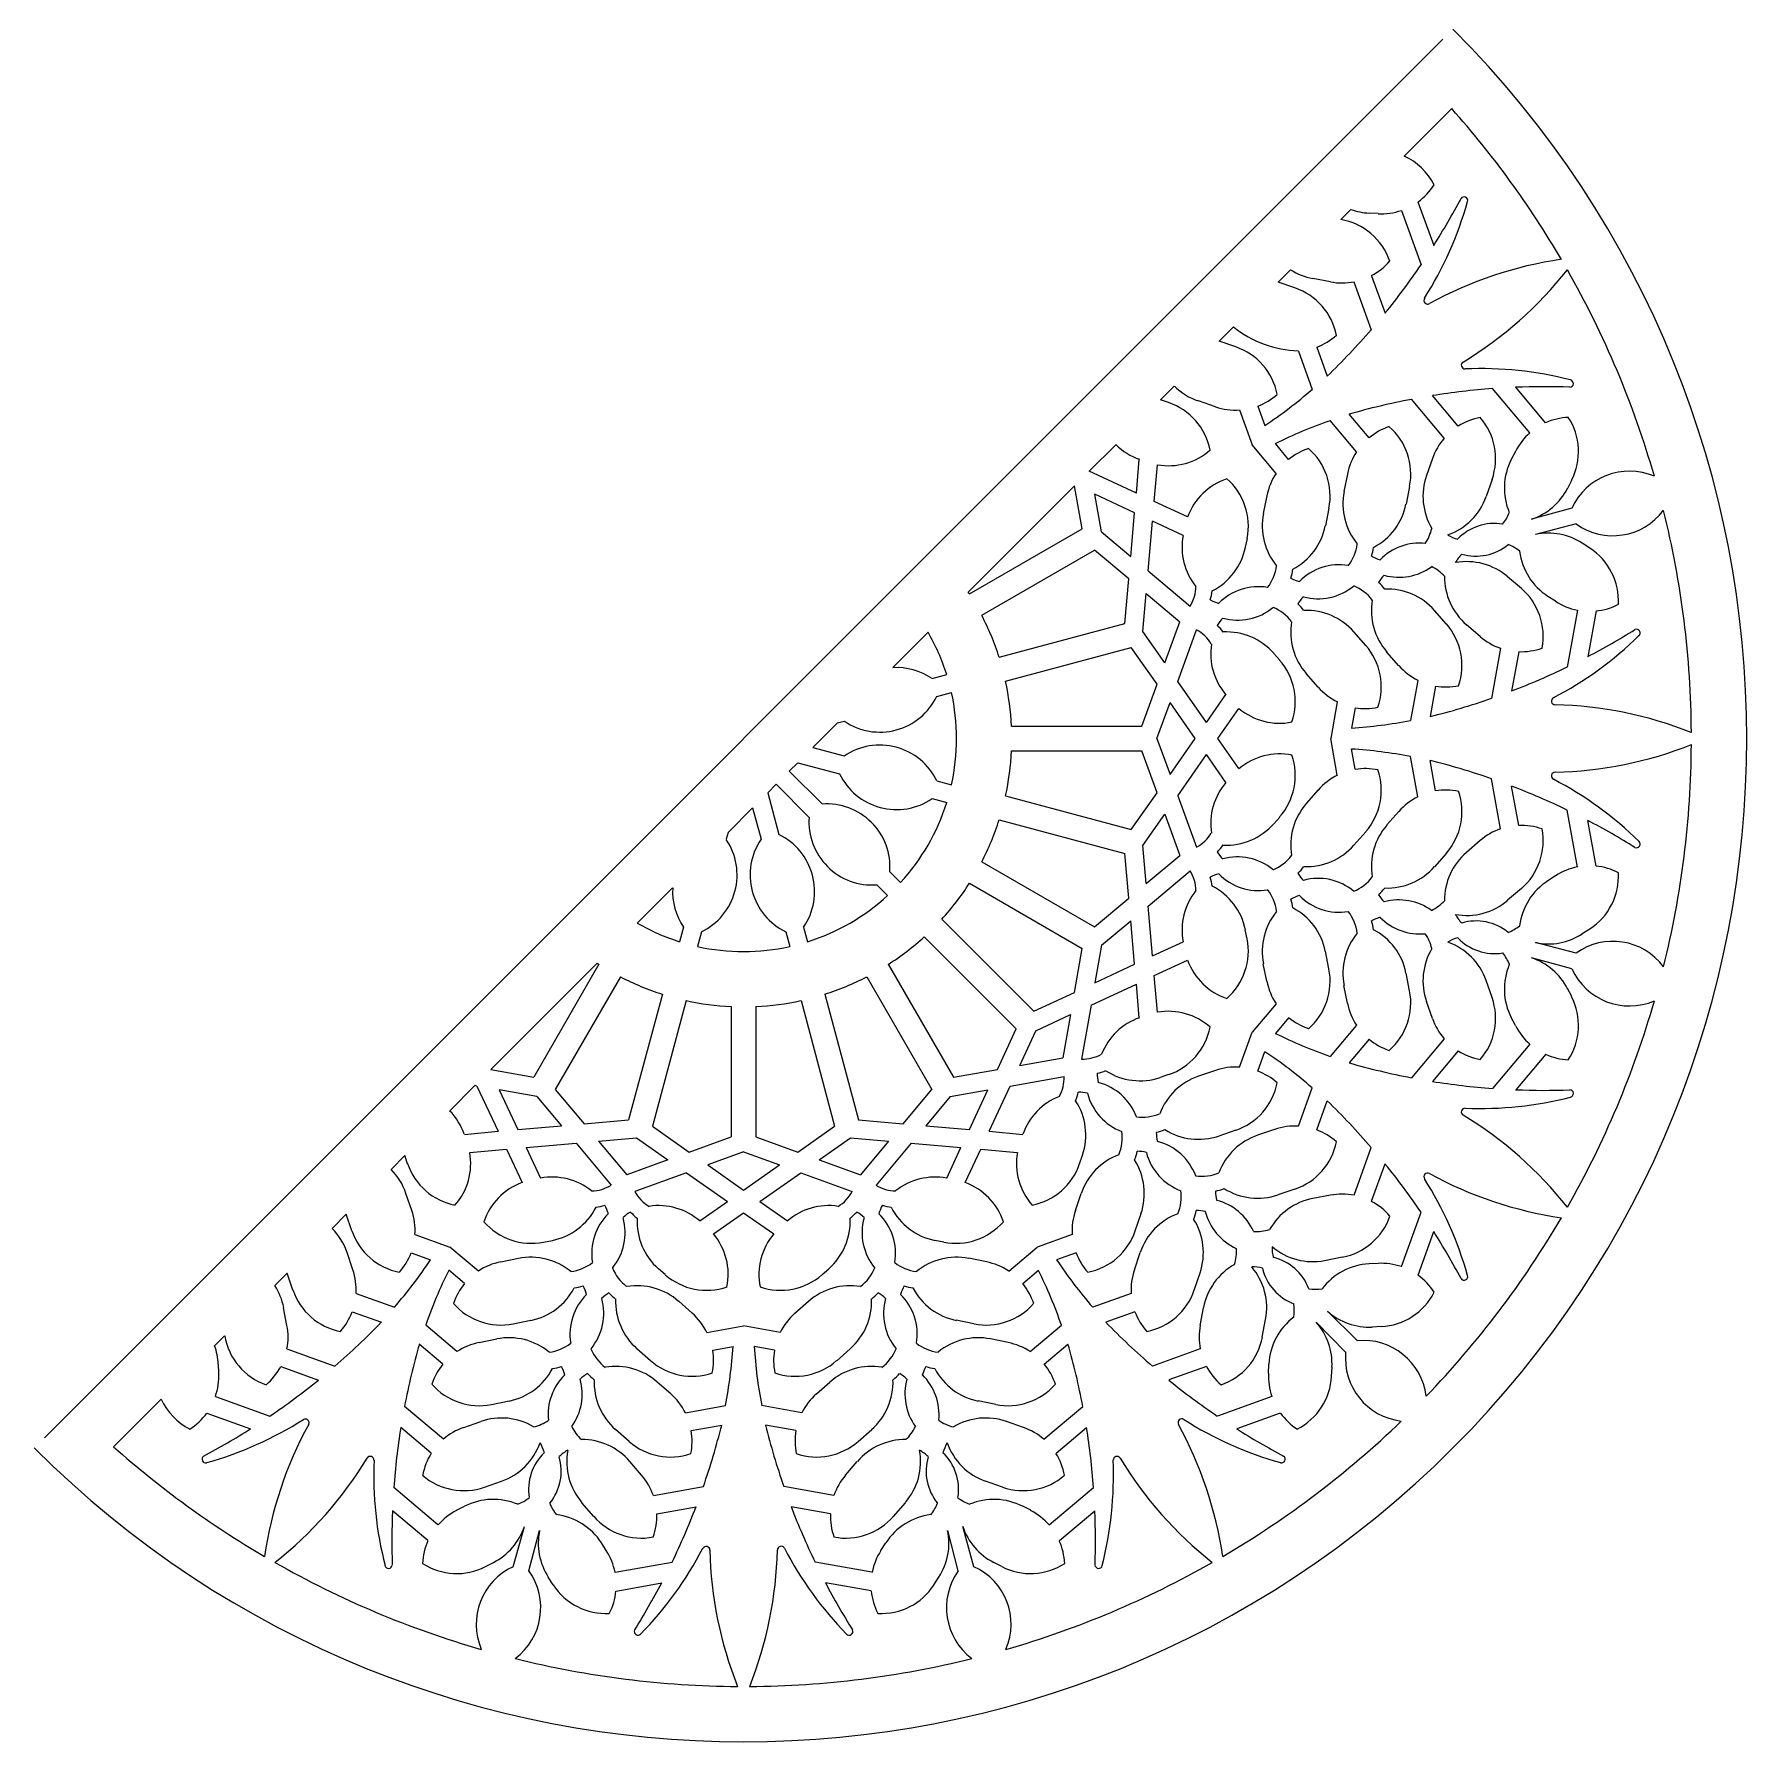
# Model space of a CAD drawing. Extents: x 60 to 307, y -7 to 240.
# Drawn here: x 183.6 to 307.4, y -7.1 to 116.3 of the extents above; entities that cross this region are included whole.
import ezdxf

# ---------------------------------------------------------------- set-up
doc = ezdxf.new("R2010")
doc.units = 0
doc.layers.get('0').update_dxf_attribs({"linetype": 'CONTINUOUS'})

msp = doc.modelspace()

# ---------------------------------------------------------------- linework, layer by layer
for p, q in [((285.42, 115.94), (184.36, 14.87)), ((286.07, 110.93), (282.64, 107.49)), ((283.63, 104.19), (284.77, 101.04)), ((278.78, 103.63), (278.05, 102.91)), ((280.74, 103.34), (280.09, 103.37)), ((282.43, 103.57), (283.85, 99.64)), ((274.42, 99.28), (273.53, 98.38)), ((274.74, 97.97), (273.53, 98.38)), ((277.3, 98.4), (276.02, 98.64)), ((279, 98.4), (280.25, 94.95)), ((280.27, 98.85), (281.25, 96.14)), ((270.29, 95.15), (269.26, 94.12)), ((270.46, 93.71), (269.26, 94.12)), ((274.99, 93.41), (275.99, 90.64)), ((276.31, 93.69), (277.07, 91.59)), ((266.02, 90.88), (265.03, 89.88)), ((291.72, 87.49), (289.02, 90.69)), ((292.85, 88.22), (290.69, 90.79)), ((265.61, 89.69), (265.03, 89.88)), ((269, 89.38), (267.76, 89.8)), ((270.73, 89.15), (271.64, 86.62)), ((272.05, 89.43), (272.56, 88.03)), ((285.52, 87.11), (283.16, 89.92)), ((286.54, 87.98), (284.68, 90.19)), ((279.19, 86.12), (277.29, 88.38)), ((280.1, 87.13), (278.65, 88.84)), ((261.79, 86.64), (259.87, 84.73)), ((274.28, 85.57), (273.32, 86.72)), ((263.28, 83.14), (263.49, 85.58)), ((273.37, 84.57), (271.64, 86.62)), ((284.67, 85.64), (284.24, 84.41)), ((290.67, 86.15), (290.37, 85.57)), ((263.28, 83.14), (259.87, 84.73)), ((264.57, 82.54), (264.8, 85.19)), ((278.54, 84.52), (278.28, 83.25)), ((258.81, 83.67), (251.12, 75.98)), ((259.36, 80.56), (258.81, 83.67)), ((263.15, 81.72), (260.28, 83.06)), ((260.76, 80.34), (260.28, 83.06)), ((272.71, 82.95), (272.45, 81.67)), ((283.02, 83.63), (282.77, 82.35)), ((288.99, 84.13), (288.56, 82.9)), ((294.73, 84.06), (294.44, 83.48)), ((262.88, 78.57), (263.15, 81.72)), ((266.98, 81.42), (264.57, 82.54)), ((277.19, 82.06), (276.94, 80.78)), ((294.74, 82.05), (291.83, 81.25)), ((251.21, 75.86), (259.36, 80.56)), ((264.13, 77.52), (264.45, 81.12)), ((266.66, 80.08), (264.45, 81.12)), ((295.05, 80.91), (292.12, 80.15)), ((260.76, 80.34), (262.88, 78.57)), ((271.28, 79.87), (271.15, 79.23)), ((296.05, 79.17), (295.5, 79.52)), ((252.1, 74.31), (260.25, 79.02)), ((262.73, 76.94), (260.25, 79.02)), ((262.45, 73.71), (262.73, 76.94)), ((264.13, 77.52), (267.17, 74.97)), ((291.1, 76.24), (290.11, 77.09)), ((263.75, 73.14), (263.99, 75.88)), ((263.99, 75.88), (266.41, 73.85)), ((293.57, 75.33), (293.02, 75.68)), ((285.69, 73.68), (284.83, 74.66)), ((295.15, 74.69), (294.41, 70.57)), ((296.5, 74.63), (295.91, 71.32)), ((248.23, 73.09), (245.68, 70.53)), ((253.35, 71.28), (262.45, 73.71)), ((265.33, 70.87), (263.75, 73.14)), ((265.33, 70.87), (266.41, 73.85)), ((266.27, 69.53), (267.62, 73.26)), ((279.85, 72.13), (278.99, 73.11)), ((288.12, 72.78), (287.13, 73.63)), ((253.82, 69.55), (262.91, 71.99)), ((264.77, 69.34), (262.91, 71.99)), ((289.59, 71.93), (288.95, 68.31)), ((273.64, 71.07), (273.21, 71.56)), ((282.25, 70.67), (281.39, 71.65)), ((290.91, 71.68), (290.4, 68.84)), ((248.51, 69.75), (249.57, 70.03)), ((263.66, 66.3), (264.77, 69.34)), ((268.34, 66.57), (266.27, 69.53)), ((276.42, 69.12), (275.56, 70.1)), ((283.62, 69.61), (283.1, 66.71)), ((248.86, 68.45), (249.92, 68.74)), ((268.34, 66.57), (269.75, 68.58)), ((284.9, 69.19), (284.51, 66.99)), ((264.76, 65.4), (265.71, 68)), ((267.52, 65.4), (265.71, 68)), ((269.16, 65.4), (270.69, 67.58)), ((277.8, 68.05), (277.33, 65.4)), ((279.09, 67.63), (278.83, 66.16)), ((241.67, 66.53), (239.9, 64.76)), ((241.67, 66.53), (242.17, 66.66)), ((254.25, 66.3), (263.66, 66.3)), ((239.9, 64.76), (242.17, 64.15)), ((254.25, 64.51), (263.66, 64.51)), ((264.77, 61.47), (263.66, 64.51)), ((264.76, 65.4), (265.71, 62.81)), ((265.71, 62.81), (267.52, 65.4)), ((270.69, 63.23), (269.16, 65.4)), ((277.8, 62.76), (277.33, 65.4)), ((279.09, 63.18), (278.83, 64.65)), ((238.8, 63.66), (238.19, 63.05)), ((238.8, 63.66), (241.82, 62.85)), ((266.27, 61.27), (268.34, 64.24)), ((269.75, 62.23), (268.34, 64.24)), ((283.62, 61.2), (283.1, 64.1)), ((284.9, 61.62), (284.51, 63.82)), ((237.24, 62.1), (236.63, 61.49)), ((237.24, 62.1), (239.61, 59.73)), ((238.19, 63.05), (240.56, 60.68)), ((248.86, 62.35), (249.92, 62.07)), ((289.59, 58.88), (288.95, 62.5)), ((290.91, 59.13), (290.4, 61.97)), ((236.63, 61.49), (237.44, 58.47)), ((248.52, 61.06), (249.57, 60.78)), ((253.82, 61.26), (262.91, 58.82)), ((262.91, 58.82), (264.77, 61.47)), ((266.27, 61.27), (267.62, 57.55)), ((276.42, 61.69), (275.56, 60.71)), ((235.54, 60.39), (233.77, 58.62)), ((235.54, 60.39), (236.15, 58.13)), ((253.35, 59.53), (262.45, 57.09)), ((263.75, 57.67), (265.33, 59.93)), ((265.33, 59.93), (266.41, 56.96)), ((273.64, 59.73), (273.21, 59.24)), ((282.25, 60.14), (281.39, 59.16)), ((295.15, 56.12), (294.41, 60.24)), ((296.5, 56.18), (295.91, 59.49)), ((233.77, 58.62), (233.63, 58.13)), ((279.85, 58.67), (278.99, 57.69)), ((262.73, 53.87), (262.45, 57.09)), ((263.99, 54.92), (263.75, 57.67)), ((263.99, 54.92), (266.41, 56.96)), ((285.69, 57.12), (284.83, 56.14)), ((288.12, 58.03), (287.13, 57.18)), ((245.46, 55.78), (246.24, 55)), ((252.1, 56.5), (260.25, 51.79)), ((264.13, 53.29), (267.17, 55.84)), ((229.76, 54.61), (227.21, 52.06)), ((244.52, 54.83), (245.29, 54.06)), ((251.21, 54.95), (259.36, 50.24)), ((291.1, 54.57), (290.11, 53.72)), ((293.57, 55.48), (293.02, 55.13)), ((260.25, 51.79), (262.73, 53.87)), ((264.45, 49.69), (264.13, 53.29)), ((249.21, 52.35), (255.87, 45.69)), ((260.76, 50.47), (262.88, 52.24)), ((263.15, 49.09), (262.88, 52.24)), ((230.54, 51.78), (230.26, 50.72)), ((231.84, 51.43), (231.56, 50.38)), ((237.94, 51.43), (238.22, 50.38)), ((239.23, 51.78), (239.52, 50.72)), ((247.94, 51.08), (254.6, 44.43)), ((271.28, 50.94), (271.15, 51.58)), ((296.05, 51.64), (295.5, 51.29)), ((258.8, 47.06), (259.36, 50.24)), ((260.76, 50.47), (260.28, 47.75)), ((264.45, 49.69), (266.66, 50.72)), ((277.19, 48.75), (276.94, 50.03)), ((294.74, 48.76), (291.83, 49.56)), ((295.05, 49.9), (292.12, 50.66)), ((224.31, 49.17), (216.62, 41.48)), ((224.44, 49.09), (219.73, 40.93)), ((245.34, 49.09), (250.05, 40.93)), ((260.28, 47.75), (263.15, 49.09)), ((264.57, 48.27), (266.98, 49.39)), ((272.71, 47.86), (272.45, 49.13)), ((283.02, 47.18), (282.77, 48.46)), ((225.99, 48.19), (221.28, 40.04)), ((243.79, 48.19), (248.5, 40.04)), ((255.87, 45.69), (258.8, 47.06)), ((260, 46.14), (263.28, 47.66)), ((263.49, 45.23), (263.28, 47.66)), ((264.8, 45.62), (264.57, 48.27)), ((278.54, 46.28), (278.28, 47.56)), ((288.99, 46.68), (288.56, 47.91)), ((294.74, 46.75), (294.44, 47.33)), ((229.02, 46.94), (226.58, 37.84)), ((230.74, 46.48), (228.31, 37.38)), ((234, 46.05), (234, 36.63)), ((235.78, 46.05), (235.78, 36.63)), ((239.04, 46.48), (241.47, 37.38)), ((240.76, 46.94), (243.2, 37.84)), ((260, 46.14), (259.31, 42.23)), ((273.37, 46.24), (271.64, 44.18)), ((284.67, 45.17), (284.24, 46.41)), ((256.01, 44.28), (258.52, 45.45)), ((258.52, 45.45), (257.97, 42.33)), ((274.28, 45.23), (273.32, 44.09)), ((279.19, 44.68), (277.29, 42.43)), ((290.67, 44.66), (290.37, 45.24)), ((253.24, 41.49), (254.6, 44.43)), ((254.85, 41.78), (256.01, 44.28)), ((270.73, 41.66), (271.64, 44.18)), ((280.1, 43.67), (278.66, 41.97)), ((285.53, 43.7), (283.16, 40.89)), ((254.85, 41.78), (257.97, 42.33)), ((272.05, 41.37), (272.56, 42.78)), ((286.54, 42.83), (284.68, 40.62)), ((291.72, 43.32), (289.02, 40.12)), ((292.86, 42.59), (290.69, 40.02)), ((216.62, 41.48), (219.73, 40.93)), ((250.05, 40.93), (253.24, 41.49)), ((254.16, 40.29), (258.06, 40.98)), ((265.61, 41.12), (264.99, 40.91)), ((269, 41.42), (267.76, 41.01)), ((215.47, 40.32), (213.65, 38.51)), ((215.62, 40.29), (215.47, 40.32)), ((215.62, 40.29), (217.15, 37.02)), ((217.23, 40.01), (218.57, 37.14)), ((219.95, 39.53), (217.23, 40.01)), ((221.28, 40.04), (223.36, 37.56)), ((246.42, 37.56), (248.5, 40.04)), ((249.83, 39.53), (252.54, 40.01)), ((251.21, 37.14), (252.54, 40.01)), ((252.63, 37.02), (254.16, 40.29)), ((274.99, 37.4), (275.99, 40.17)), ((219.95, 39.53), (221.73, 37.42)), ((249.83, 39.53), (248.05, 37.42)), ((276.31, 37.12), (277.07, 39.22)), ((218.57, 37.14), (221.73, 37.42)), ((223.36, 37.56), (226.58, 37.84)), ((228.31, 37.38), (230.96, 35.52)), ((238.82, 35.52), (241.47, 37.38)), ((243.2, 37.84), (246.42, 37.56)), ((248.05, 37.42), (251.21, 37.14)), ((273.27, 37.16), (272.04, 36.75)), ((214.71, 36.8), (217.15, 37.02)), ((219.18, 35.85), (222.78, 36.16)), ((222.78, 36.16), (225.32, 33.13)), ((224.41, 36.31), (227.16, 36.55)), ((224.41, 36.31), (226.44, 33.88)), ((227.16, 36.55), (229.42, 34.96)), ((230.96, 35.52), (234, 36.63)), ((235.78, 36.63), (238.82, 35.52)), ((240.36, 34.96), (242.62, 36.55)), ((242.62, 36.55), (245.37, 36.31)), ((245.37, 36.31), (243.34, 33.88)), ((247, 36.16), (244.46, 33.13)), ((247, 36.16), (250.6, 35.85)), ((252.63, 37.02), (255.07, 36.8)), ((270.46, 37.1), (269.23, 36.68)), ((210.41, 35.27), (209.42, 34.27)), ((210.61, 34.68), (210.41, 35.27)), ((215.11, 35.49), (217.75, 35.72)), ((217.75, 35.72), (218.88, 33.31)), ((219.18, 35.85), (220.21, 33.63)), ((229.42, 34.96), (226.44, 33.88)), ((234.89, 35.53), (232.3, 34.59)), ((234.89, 35.53), (237.48, 34.59)), ((240.36, 34.96), (243.34, 33.88)), ((249.57, 33.63), (250.6, 35.85)), ((250.9, 33.31), (252.03, 35.72)), ((252.03, 35.72), (254.67, 35.49)), ((259.17, 34.68), (259.38, 35.3)), ((279.01, 32.41), (280.25, 35.86)), ((280.27, 31.96), (281.25, 34.67)), ((230.76, 34.03), (227.04, 32.67)), ((230.76, 34.03), (233.72, 31.95)), ((232.3, 34.59), (234.89, 32.77)), ((234.89, 32.77), (237.48, 34.59)), ((236.06, 31.95), (239.02, 34.03)), ((239.02, 34.03), (242.74, 32.67)), ((210.91, 31.3), (210.49, 32.53)), ((258.87, 31.3), (259.29, 32.53)), ((274.74, 32.83), (273.51, 32.42)), ((277.3, 32.41), (276.02, 32.16)), ((206.17, 31.03), (205.15, 30)), ((206.58, 29.83), (206.17, 31.03)), ((231.72, 30.55), (233.72, 31.95)), ((232.71, 29.61), (234.89, 31.13)), ((234.89, 31.13), (237.07, 29.61)), ((236.06, 31.95), (238.06, 30.55)), ((263.2, 29.83), (263.62, 31.07)), ((282.43, 27.24), (283.85, 31.17)), ((283.64, 26.62), (284.77, 29.77)), ((211.14, 29.56), (213.67, 28.65)), ((215.73, 26.92), (213.67, 28.65)), ((220.43, 29.01), (221.07, 29.14)), ((249.35, 29.01), (248.71, 29.14)), ((254.05, 26.92), (256.11, 28.65)), ((258.64, 29.56), (256.11, 28.65)), ((206.65, 27.02), (206.23, 28.26)), ((210.86, 28.24), (212.27, 27.73)), ((217.34, 27.58), (218.62, 27.84)), ((252.44, 27.58), (251.16, 27.84)), ((258.92, 28.24), (257.51, 27.73)), ((263.13, 27.02), (263.55, 28.26)), ((278.15, 27.92), (276.87, 27.67)), ((280.75, 27.47), (280.1, 27.44)), ((201.91, 26.77), (201.02, 25.87)), ((202.32, 25.55), (201.91, 26.77)), ((214.72, 26.01), (213.58, 26.98)), ((229.22, 26.66), (228.73, 27.09)), ((240.56, 26.66), (241.05, 27.09)), ((255.06, 26.01), (256.2, 26.98)), ((267.46, 25.55), (267.88, 26.79)), ((206.88, 25.31), (209.66, 24.31)), ((262.9, 25.31), (260.12, 24.31)), ((201.89, 22.99), (201.65, 24.27)), ((206.61, 23.98), (208.71, 23.22)), ((231.18, 23.88), (230.2, 24.74)), ((238.6, 23.88), (239.58, 24.74)), ((263.17, 23.98), (261.07, 23.22)), ((267.89, 22.99), (268.13, 24.27)), ((279.23, 21.9), (277.08, 24.02)), ((214.17, 21.1), (211.92, 23)), ((218.24, 23.1), (219.52, 23.36)), ((232.24, 22.49), (234.89, 22.97)), ((237.54, 22.49), (234.89, 22.97)), ((251.54, 23.1), (250.26, 23.36)), ((255.61, 21.1), (257.86, 23)), ((272.38, 22.14), (272.62, 23.42)), ((278.4, 21.06), (276.28, 23.22)), ((280.97, 22.91), (280.32, 22.87)), ((197.38, 22.24), (196.66, 21.52)), ((201.89, 21.29), (205.35, 20.04)), ((213.16, 20.2), (211.45, 21.64)), ((215.77, 21.76), (217.05, 22.01)), ((228.16, 20.44), (227.18, 21.3)), ((232.66, 21.2), (234.13, 21.47)), ((237.12, 21.2), (235.65, 21.47)), ((241.62, 20.44), (242.6, 21.3)), ((254.01, 21.76), (252.73, 22.01)), ((256.62, 20.2), (258.33, 21.64)), ((267.89, 21.29), (264.44, 20.04)), ((196.96, 19.55), (196.93, 20.2)), ((201.45, 20.02), (204.16, 19.04)), ((268.34, 20.03), (265.62, 19.05)), ((272.82, 19.55), (272.86, 20.2)), ((277.39, 19.32), (277.42, 19.97)), ((229.62, 18.04), (228.65, 18.9)), ((240.16, 18.04), (241.13, 18.9)), ((192.8, 17.66), (189.36, 14.22)), ((196.72, 17.86), (200.66, 16.44)), ((216.66, 17.27), (217.94, 17.53)), ((253.12, 17.27), (251.84, 17.53)), ((273.06, 17.86), (269.13, 16.44)), ((196.1, 16.66), (199.26, 15.52)), ((213.19, 14.77), (210.38, 17.14)), ((230.68, 16.68), (233.59, 17.2)), ((239.1, 16.68), (236.19, 17.2)), ((256.6, 14.77), (259.4, 17.14)), ((273.68, 16.66), (270.53, 15.52)), ((212.31, 13.75), (210.11, 15.61)), ((214.66, 15.62), (215.89, 16.05)), ((226.61, 14.61), (225.63, 15.47)), ((231.11, 15.39), (233.31, 15.78)), ((238.67, 15.39), (236.48, 15.78)), ((243.17, 14.61), (244.15, 15.47)), ((255.12, 15.62), (253.89, 16.05)), ((257.47, 13.75), (259.67, 15.61)), ((227.52, 12.18), (226.67, 13.16)), ((242.26, 12.18), (243.11, 13.16)), ((212.8, 8.58), (209.61, 11.27)), ((216.17, 11.31), (217.4, 11.74)), ((228.37, 10.7), (231.99, 11.35)), ((241.41, 10.7), (237.8, 11.35)), ((253.61, 11.31), (252.38, 11.74)), ((256.98, 8.58), (260.18, 11.27)), ((214.15, 9.63), (214.73, 9.92)), ((224.06, 9.19), (223.21, 10.18)), ((245.73, 9.19), (246.58, 10.18)), ((255.64, 9.63), (255.06, 9.92)), ((212.07, 7.44), (209.51, 9.6)), ((228.62, 9.38), (231.46, 9.89)), ((241.17, 9.38), (238.33, 9.89)), ((257.71, 7.44), (260.27, 9.6)), ((218.24, 5.55), (219.05, 8.47)), ((219.38, 5.25), (220.14, 8.17)), ((250.4, 5.25), (249.64, 8.17)), ((251.54, 5.55), (250.73, 8.47)), ((224.97, 6.73), (224.62, 7.27)), ((244.81, 6.73), (245.17, 7.27)), ((216.23, 5.56), (216.81, 5.86)), ((225.61, 5.15), (229.73, 5.88)), ((244.17, 5.15), (240.06, 5.88)), ((253.55, 5.56), (252.97, 5.86)), ((221.13, 4.25), (220.77, 4.79)), ((225.67, 3.79), (228.97, 4.39)), ((244.11, 3.8), (240.81, 4.39)), ((248.65, 4.25), (249.01, 4.79))]:
    msp.add_line(p, q)
for centre, radius, start, end in [((234.89, 65.4), 72.5, 225, 45), ((234.89, 65.4), 68.5, 30.3654, 41.6524), ((280.74, 103.37), 4.54, 26.9388, 65.3677), ((280.97, 107.87), 4.54, 305.8989, 327.3599), ((262.01, 111.26), 26.17, 327.5562, 344.3736), ((241.55, 128.4), 51.15, 327.6673, 332.0619), ((286.96, 104.28), 0.268, 344.3736, 145.0204), ((277.3, 98.43), 4.54, 19.0523, 80.5076), ((280.32, 107.91), 4.54, 250.1569, 267.1493), ((280.97, 107.87), 4.54, 267.1493, 288.7781), ((276.87, 103.11), 4.54, 237.4569, 259.2628), ((278.15, 102.87), 4.54, 297.85, 319.4734), ((241.55, 128.4), 51.15, 320.8998, 325.7896), ((298.14, 71.82), 28.52, 98.3657, 118.6807), ((272.07, 116.98), 28.52, 301.3193, 321.6324), ((234.89, 65.4), 68.5, 16.0693, 29.637), ((273.28, 93.67), 4.54, 11.0689, 71.2795), ((278.15, 102.87), 4.54, 259.2628, 280.8756), ((284.33, 97.07), 0.268, 147.5562, 298.6807), ((275.32, 101.54), 8.13, 231.7873, 267.6411), ((274.73, 97.95), 4.54, 290.3691, 311.4901), ((241.55, 128.4), 51.15, 313.9772, 319.1623), ((269, 89.41), 4.54, 11.0689, 71.2795), ((287.03, 92.39), 0.268, 121.3193, 272.4438), ((288.16, 65.97), 26.17, 75.6264, 92.4438), ((269.22, 94.1), 4.54, 225.2403, 251.2795), ((254.2, 115.68), 33.19, 303.5715, 311.0113), ((292.77, 39.68), 51.15, 94.2104, 99.1002), ((292.77, 39.68), 51.15, 87.9381, 92.3327), ((294.59, 91.06), 0.268, 274.9796, 75.6264), ((264.15, 85.38), 4.54, 11.0689, 71.2795), ((270.45, 93.68), 4.54, 251.2795, 273.4874), ((270.45, 93.68), 4.54, 290.6207, 311.4901), ((292.77, 39.68), 51.15, 100.8377, 106.0246), ((288.09, 56.99), 33.19, 108.9887, 116.4285), ((282.99, 83.64), 4.54, 108.5099, 129.6309), ((278.57, 84.52), 4.54, 348.7205, 48.9311), ((288.96, 84.14), 4.54, 100.5266, 122.15), ((284.7, 85.63), 4.54, 340.7372, 40.9477), ((294.71, 84.08), 4.54, 92.6401, 114.1011), ((290.69, 86.14), 4.54, 332.8507, 33.0612), ((264.99, 89.87), 4.54, 225.2403, 250.7943), ((288.96, 84.14), 4.54, 139.1244, 160.7372), ((294.71, 84.08), 4.54, 131.2219, 152.8507), ((265.6, 89.66), 4.54, 259.859, 311.4901), ((277.16, 82.06), 4.54, 108.5099, 129.3793), ((272.74, 82.94), 4.54, 348.7205, 48.9311), ((282.99, 83.64), 4.54, 146.775, 168.7205), ((294.41, 83.5), 4.54, 152.8507, 202.8587), ((271.25, 79.87), 4.54, 108.5099, 160.141), ((266.83, 80.76), 4.54, 348.7205, 48.9311), ((277.16, 82.06), 4.54, 146.5126, 168.7205), ((288.53, 82.91), 4.54, 160.7372, 210.7452), ((298.91, 80.16), 4.57, 66.7197, 155.5889), ((282.74, 82.36), 4.54, 168.7205, 219.61), ((290.4, 85.56), 4.54, 288.3584, 332.8507), ((278.31, 83.24), 4.54, 297.6918, 348.7205), ((284.27, 84.4), 4.54, 289.5845, 340.7372), ((287.17, 82.92), 3.28, 321.8141, 338.6656), ((297.71, 84.63), 4.57, 234.4111, 323.2814), ((234.89, 65.4), 68.5, 0.3654, 13.9336), ((276.91, 80.78), 4.54, 168.7205, 219.61), ((272.48, 81.67), 4.54, 297.6918, 348.7205), ((281.44, 81.35), 3.28, 325.8455, 346.5521), ((289.16, 77.26), 3.69, 80.8823, 136.2), ((271.12, 79.23), 4.54, 169.2057, 218.7285), ((266.7, 80.12), 4.54, 297.0463, 348.7205), ((275.99, 79.89), 3.28, 322.4699, 352.4036), ((275.99, 79.91), 4.48, 342.7828, 351.1691), ((283.76, 75.5), 4.03, 84.4007, 135.418), ((287.43, 82.95), 3.28, 239.9596, 253.5086), ((287.82, 82.28), 3.69, 253.8, 309.1177), ((288.93, 76.38), 3.28, 51.3344, 68.1859), ((293.04, 75.71), 4.54, 57.1493, 101.6416), ((281.82, 81.47), 3.28, 241.8465, 253.5086), ((289.17, 76.48), 3.28, 136.4914, 150.0404), ((287.15, 73.65), 4.54, 49.2628, 100.4155), ((295.48, 79.5), 4.54, 187.1413, 237.1493), ((293.58, 75.35), 4.54, 356.9388, 57.1493), ((270.16, 78.32), 3.28, 322.4699, 352.4036), ((270.16, 78.33), 4.48, 342.7828, 351.1691), ((275.99, 79.89), 3.28, 241.8465, 253.5086), ((277.93, 73.93), 4.03, 80.5605, 135.418), ((283.56, 74.96), 3.28, 136.4914, 148.1535), ((282.26, 81.09), 4.03, 254.582, 305.6409), ((283.17, 74.88), 3.28, 43.4479, 64.0912), ((290.09, 77.07), 4.54, 179.2548, 229.2628), ((234.89, 65.4), 19.38, 32.6441, 33.0863), ((264.79, 76.44), 2.79, 328.3124, 359.1156), ((264.33, 76.76), 4.48, 342.7828, 351.1691), ((272.1, 72.35), 4.03, 80.5605, 135.418), ((277.73, 73.41), 3.28, 136.4914, 148.1535), ((276.42, 79.54), 4.03, 254.582, 309.4395), ((277.73, 73.41), 3.28, 37.5964, 67.5301), ((277.74, 73.4), 4.48, 38.8309, 47.2172), ((281.41, 71.67), 4.54, 41.2795, 92.3082), ((288.14, 72.8), 4.54, 349.0523, 49.2628), ((234.89, 65.4), 19.38, 17.6441, 27.3559), ((270.16, 78.32), 3.28, 241.8465, 253.5086), ((270.59, 77.99), 4.03, 254.582, 309.4395), ((271.9, 71.85), 3.28, 37.5964, 67.5301), ((271.9, 71.84), 4.48, 38.8309, 47.2172), ((275.58, 70.12), 4.54, 41.2795, 92.3082), ((284.8, 74.65), 4.54, 170.39, 221.2795), ((296.03, 79.14), 4.54, 237.1493, 258.7781), ((296.03, 79.14), 4.54, 275.8989, 297.3599), ((234.89, 65.4), 15.39, 17.4962, 29.9382), ((266.3, 70.8), 2.79, 30.8844, 61.6876), ((271.9, 71.85), 3.28, 136.4914, 148.1535), ((266.07, 70.29), 4.48, 38.8309, 47.2172), ((269.79, 68.57), 4.54, 41.2795, 92.9537), ((278.97, 73.09), 4.54, 170.39, 221.2795), ((282.27, 70.69), 4.54, 341.0689, 41.2795), ((272.16, 116.63), 51.15, 297.6673, 302.0619), ((299.42, 73.03), 0.268, 314.3736, 115.0204), ((273.19, 71.54), 4.54, 171.2715, 220.7943), ((276.44, 69.14), 4.54, 341.0689, 41.2795), ((291.08, 76.22), 4.54, 229.2628, 250.8756), ((291.08, 76.22), 4.54, 267.85, 289.4734), ((281.3, 91.55), 26.17, 297.5562, 314.3736), ((270.22, 68.08), 4.54, 341.0689, 41.2795), ((285.66, 73.67), 4.54, 221.2795, 243.225), ((272.16, 116.63), 51.15, 290.8998, 295.7896), ((245.94, 65.96), 4.57, 55.7838, 93.322), ((234.89, 65.4), 19.38, 2.6441, 12.3559), ((244.74, 70.44), 4.57, 235.7277, 334.2723), ((234.89, 65.4), 15.39, 347.4962, 12.5038), ((279.83, 72.11), 4.54, 221.2795, 243.4874), ((272.16, 116.63), 51.15, 283.9772, 289.1623), ((285.66, 73.67), 4.54, 260.3691, 281.4901), ((293.54, 68.11), 0.268, 117.5562, 268.6807), ((273.62, 71.05), 4.54, 229.859, 281.4901), ((279.83, 72.11), 4.54, 260.6207, 281.4901), ((292.87, 39.33), 28.52, 68.3657, 88.6807), ((276.76, 99.29), 33.19, 273.5715, 281.0113), ((244.74, 60.36), 4.57, 25.7838, 124.2162), ((234.89, 65.4), 19.38, 347.6441, 357.3559), ((276.76, 31.52), 33.19, 78.9887, 86.4285), ((292.88, 91.48), 28.52, 271.3193, 291.6324), ((234.89, 65.4), 68.5, 346.0693, 359.637), ((273.62, 59.75), 4.54, 78.5099, 130.141), ((270.22, 62.73), 4.54, 318.7205, 18.9311), ((279.83, 58.69), 4.54, 78.5099, 99.3793), ((276.44, 61.67), 4.54, 318.7205, 18.9311), ((272.16, 14.18), 51.15, 70.8377, 76.0246), ((245.94, 64.84), 4.57, 205.7277, 304.2723), ((273.19, 59.26), 4.54, 139.2057, 188.7285), ((279.83, 58.69), 4.54, 116.5126, 138.7205), ((272.16, 14.18), 51.15, 64.2104, 69.1002), ((293.54, 62.7), 0.268, 91.3193, 242.4438), ((281.31, 39.26), 26.17, 45.6264, 62.4438), ((240.9, 56.11), 4.57, 355.7838, 94.2162), ((234.89, 65.4), 15.39, 317.4962, 342.5038), ((278.97, 57.71), 4.54, 138.7205, 189.61), ((285.66, 57.14), 4.54, 116.775, 138.7205), ((285.66, 57.14), 4.54, 78.5099, 99.6309), ((282.27, 60.12), 4.54, 318.7205, 18.9311), ((244.18, 59.39), 4.57, 175.7277, 274.2723), ((234.89, 65.4), 19.38, 332.6441, 342.3559), ((272.16, 14.18), 51.15, 57.9381, 62.3327), ((235.45, 54.35), 4.57, 325.7838, 64.2162), ((266.3, 60.01), 2.79, 298.3124, 329.1156), ((269.79, 62.24), 4.54, 267.0463, 318.7205), ((284.8, 56.16), 4.54, 138.7205, 189.61), ((291.08, 54.59), 4.54, 109.1244, 130.7372), ((291.08, 54.59), 4.54, 70.5266, 92.15), ((288.14, 58.01), 4.54, 310.7372, 10.9477), ((229.85, 55.55), 4.57, 295.7838, 34.2162), ((239.93, 55.55), 4.57, 145.7277, 244.2723), ((266.07, 60.52), 4.48, 312.7828, 321.1691), ((271.9, 58.95), 3.28, 211.8465, 223.5086), ((271.9, 58.95), 3.28, 292.4699, 322.4036), ((275.58, 60.69), 4.54, 267.6918, 318.7205), ((290.09, 53.74), 4.54, 130.7372, 180.7452), ((299.42, 57.78), 0.268, 244.9796, 45.6264), ((264.79, 54.37), 2.79, 0.8844, 31.6876), ((270.59, 52.82), 4.03, 50.5605, 105.418), ((271.9, 58.96), 4.48, 312.7828, 321.1691), ((281.41, 59.14), 4.54, 267.6918, 318.7205), ((296.03, 51.67), 4.54, 101.2219, 122.8507), ((293.58, 55.46), 4.54, 302.8507, 3.0612), ((296.03, 51.67), 4.54, 62.6401, 84.1011), ((234.33, 54.35), 4.57, 176.7333, 214.2723), ((234.89, 65.4), 19.38, 317.6441, 327.3559), ((270.16, 52.49), 3.28, 106.4914, 118.1535), ((264.33, 54.05), 4.48, 8.8309, 17.2172), ((266.7, 50.69), 4.54, 11.2795, 62.9537), ((272.1, 58.45), 4.03, 224.582, 279.4395), ((270.16, 52.49), 3.28, 7.5964, 37.5301), ((277.73, 57.4), 3.28, 211.8465, 223.5086), ((276.42, 51.27), 4.03, 50.5605, 105.418), ((277.73, 57.4), 3.28, 292.4699, 322.4036), ((277.74, 57.41), 4.48, 312.7828, 321.1691), ((295.48, 51.31), 4.54, 122.8507, 172.8587), ((234.89, 65.4), 15.39, 287.4962, 312.5038), ((271.12, 51.57), 4.54, 141.2715, 190.7943), ((275.99, 50.91), 3.28, 106.4914, 118.1535), ((270.16, 52.47), 4.48, 8.8309, 17.2172), ((277.93, 56.88), 4.03, 224.582, 279.4395), ((283.56, 55.85), 3.28, 211.8465, 223.5086), ((282.26, 49.71), 4.03, 54.4007, 105.418), ((283.17, 55.94), 3.28, 295.8455, 316.5521), ((287.15, 57.16), 4.54, 259.5845, 310.7372), ((234.89, 65.4), 15.39, 240.0618, 252.5038), ((276.91, 50.02), 4.54, 140.39, 191.2795), ((272.48, 49.14), 4.54, 11.2795, 62.3082), ((275.99, 50.91), 3.28, 7.5964, 37.5301), ((281.82, 49.34), 3.28, 106.4914, 118.1535), ((275.99, 50.9), 4.48, 8.8309, 17.2172), ((283.76, 55.31), 4.03, 224.582, 275.6409), ((289.17, 54.33), 3.28, 209.9596, 223.5086), ((287.82, 48.53), 3.69, 50.8823, 106.2), ((234.89, 65.4), 19.38, 302.6441, 312.3559), ((266.83, 50.05), 4.54, 311.0689, 11.2795), ((282.74, 48.45), 4.54, 140.39, 191.2795), ((278.31, 47.57), 4.54, 11.2795, 62.3082), ((281.44, 49.46), 3.28, 13.4479, 34.0912), ((287.43, 47.86), 3.28, 106.4914, 120.0404), ((289.17, 53.55), 3.69, 223.8, 279.1177), ((288.93, 54.44), 3.28, 291.8141, 308.6656), ((293.04, 55.1), 4.54, 258.3584, 302.8507), ((297.71, 46.18), 4.57, 36.7197, 125.5889), ((234.89, 65.4), 15.39, 257.4962, 282.5038), ((288.53, 47.9), 4.54, 149.2548, 199.2628), ((284.27, 46.41), 4.54, 19.2628, 70.4155), ((287.18, 47.89), 3.28, 21.3344, 38.1859), ((290.4, 45.25), 4.54, 27.1493, 71.6416), ((234.89, 65.4), 19.38, 236.9137, 237.3559), ((271.25, 50.93), 4.54, 199.859, 251.4901), ((272.74, 47.86), 4.54, 311.0689, 11.2795), ((294.41, 47.31), 4.54, 157.1413, 207.1493), ((298.91, 50.65), 4.57, 204.4111, 293.2814), ((234.89, 65.4), 19.38, 242.6441, 252.3559), ((234.89, 65.4), 19.38, 287.6441, 297.3559), ((277.16, 48.75), 4.54, 191.2795, 213.4874), ((278.57, 46.29), 4.54, 311.0689, 11.2795), ((234.89, 65.4), 19.38, 257.6441, 267.3559), ((234.89, 65.4), 19.38, 272.6441, 282.3559), ((282.99, 47.17), 4.54, 191.2795, 213.225), ((284.7, 45.18), 4.54, 319.0523, 19.2628), ((234.89, 65.4), 68.5, 330.3654, 343.9336), ((290.69, 44.67), 4.54, 326.9388, 27.1493), ((264.99, 40.94), 4.54, 109.2057, 158.7285), ((265.6, 41.15), 4.54, 48.5099, 100.141), ((277.16, 48.75), 4.54, 230.6207, 251.4901), ((288.96, 46.67), 4.54, 199.2628, 220.8756), ((294.71, 46.73), 4.54, 207.1493, 228.7781), ((264.15, 45.42), 4.54, 288.7205, 348.9311), ((288.09, 73.82), 33.19, 243.5715, 251.0113), ((282.99, 47.17), 4.54, 230.3691, 251.4901), ((259.39, 45.03), 2.79, 268.3124, 299.1156), ((254.2, 15.12), 33.19, 48.9887, 56.4285), ((288.96, 46.67), 4.54, 237.85, 259.4734), ((294.71, 46.73), 4.54, 245.8989, 267.3599), ((255.27, 40.9), 2.79, 330.8844, 1.6876), ((259.45, 45.58), 4.48, 282.7828, 291.1691), ((263.71, 41.32), 3.28, 181.8465, 193.5086), ((263.54, 45.21), 4.54, 237.0463, 288.7205), ((269.22, 36.7), 4.54, 108.7205, 159.61), ((270.45, 37.12), 4.54, 86.5126, 108.7205), ((270.45, 37.12), 4.54, 48.5099, 69.3793), ((292.77, 91.13), 51.15, 253.9772, 259.1623), ((254.71, 40.85), 4.48, 338.8309, 347.2172), ((258.98, 36.58), 3.28, 76.4914, 88.1535), ((263.64, 40.78), 4.03, 194.582, 249.4395), ((259.51, 36.65), 4.03, 20.5605, 75.418), ((269, 41.4), 4.54, 288.7205, 348.9311), ((292.77, 91.13), 51.15, 260.8998, 265.7896), ((292.77, 91.13), 51.15, 267.6673, 272.0619), ((294.59, 39.75), 0.268, 284.3736, 85.0204), ((210.42, 35.31), 4.54, 19.2057, 44.7597), ((259.36, 35.31), 4.54, 111.2715, 160.7943), ((255.08, 36.76), 4.54, 341.2795, 32.9537), ((241.55, 2.41), 51.15, 40.8377, 46.0246), ((287.03, 38.42), 0.268, 87.5562, 238.6807), ((288.16, 64.84), 26.17, 267.5562, 284.3736), ((263.71, 41.32), 3.28, 262.4699, 292.4036), ((263.72, 41.32), 4.48, 282.7828, 291.1691), ((267.77, 40.98), 4.54, 237.6918, 288.7205), ((274.73, 32.86), 4.54, 86.775, 108.7205), ((272.07, 13.83), 28.52, 38.3657, 58.6807), ((258.98, 36.58), 3.28, 337.5964, 7.5301), ((267.99, 37.05), 3.28, 181.8465, 193.5086), ((263.79, 32.39), 4.03, 20.5605, 75.418), ((273.5, 32.44), 4.54, 108.7205, 159.61), ((273.28, 37.14), 4.54, 288.7205, 348.9311), ((274.73, 32.86), 4.54, 48.5099, 69.6309), ((214.91, 36.14), 4.54, 198.7205, 258.9311), ((210.63, 34.69), 4.54, 318.5099, 10.141), ((259.15, 34.69), 4.54, 169.859, 221.4901), ((254.87, 36.14), 4.54, 281.0689, 341.2795), ((263.59, 31.07), 4.54, 110.39, 161.2795), ((258.97, 36.57), 4.48, 338.8309, 347.2172), ((259.31, 32.52), 4.54, 341.2795, 32.3082), ((263.24, 32.3), 3.28, 76.4914, 88.1535), ((267.9, 36.5), 4.03, 194.582, 249.4395), ((241.55, 2.41), 51.15, 34.2104, 39.1002), ((206.19, 31.07), 4.54, 18.7205, 44.7597), ((221.06, 29.17), 4.54, 51.2715, 100.7943), ((248.72, 29.17), 4.54, 79.2057, 128.7285), ((267.99, 37.05), 3.28, 262.4699, 292.4036), ((284.33, 33.74), 0.268, 61.3193, 212.4438), ((262.01, 19.55), 26.17, 15.6264, 32.4438), ((298.14, 58.99), 28.52, 241.3193, 261.6324), ((220.42, 29.04), 4.54, 109.859, 161.4901), ((223.86, 35.5), 2.79, 270.8844, 301.6876), ((229.49, 33.99), 2.79, 208.3124, 239.1156), ((240.29, 33.99), 2.79, 300.8844, 331.6876), ((245.92, 35.5), 2.79, 238.3124, 269.1156), ((249.36, 29.04), 4.54, 18.5099, 70.141), ((263.24, 32.3), 3.28, 337.5964, 7.5301), ((268, 37.06), 4.48, 282.7828, 291.1691), ((272.27, 32.79), 3.28, 181.8465, 193.5086), ((272.05, 36.72), 4.54, 237.6918, 288.7205), ((278.15, 27.94), 4.54, 79.1244, 100.7372), ((206.61, 29.84), 4.54, 356.5126, 18.7205), ((220.18, 33.59), 4.54, 281.2795, 332.9537), ((227.94, 28.19), 4.03, 134.582, 189.4395), ((223.53, 35.96), 4.48, 278.8309, 287.2172), ((221.97, 30.13), 3.28, 16.4914, 28.1535), ((228.44, 28.4), 3.28, 121.8465, 133.5086), ((230, 34.23), 4.48, 222.7828, 231.1691), ((228.75, 27.11), 4.54, 49.2057, 98.7285), ((241.03, 27.11), 4.54, 81.2715, 130.7943), ((239.78, 34.23), 4.48, 308.8309, 317.2172), ((241.34, 28.4), 3.28, 46.4914, 58.1535), ((247.81, 30.13), 3.28, 151.8465, 163.5086), ((241.84, 28.19), 4.03, 350.5605, 45.418), ((246.25, 35.96), 4.48, 252.7828, 261.1691), ((249.6, 33.59), 4.54, 207.0463, 258.7205), ((263.17, 29.84), 4.54, 161.2795, 183.4874), ((267.85, 26.8), 4.54, 110.39, 161.2795), ((263.24, 32.29), 4.48, 338.8309, 347.2172), ((267.5, 28.03), 3.28, 76.4914, 88.1535), ((272.16, 32.23), 4.03, 194.582, 245.6409), ((268.07, 28.13), 4.03, 24.4007, 75.418), ((276.87, 27.7), 4.54, 100.7372, 150.7452), ((278.15, 27.94), 4.54, 40.5266, 62.15), ((201.93, 26.8), 4.54, 18.7205, 44.898), ((210.88, 31.29), 4.54, 198.7205, 258.9311), ((219.54, 33.47), 4.54, 221.0689, 281.2795), ((222.3, 29.7), 4.03, 320.5605, 15.418), ((231.73, 30.5), 4.54, 177.0463, 228.7205), ((238.05, 30.5), 4.54, 311.2795, 2.9537), ((247.48, 29.7), 4.03, 164.582, 219.4395), ((250.24, 33.47), 4.54, 258.7205, 318.9311), ((258.9, 31.29), 4.54, 281.0689, 341.2795), ((263.58, 28.25), 4.54, 341.2795, 32.3082), ((271.97, 33.06), 3.28, 265.8455, 286.5521), ((277.31, 32.38), 4.54, 280.7372, 340.9477), ((234.89, 65.4), 68.5, 316.0693, 329.637), ((241.55, 2.41), 51.15, 27.9381, 32.3327), ((229.24, 26.68), 4.54, 348.5099, 40.141), ((240.54, 26.68), 4.54, 139.859, 191.4901), ((267.23, 28.32), 3.28, 343.4479, 4.0912), ((276.03, 32.14), 4.54, 229.5845, 280.7372), ((276.36, 28.68), 3.28, 179.9596, 193.5086), ((184.61, 46.09), 33.19, 318.9887, 326.4285), ((206.61, 29.84), 4.54, 318.5099, 339.3793), ((218.23, 23.13), 4.54, 101.2795, 123.4874), ((219.51, 23.38), 4.54, 50.39, 101.2795), ((221.97, 30.13), 3.28, 277.5964, 307.5301), ((247.81, 30.13), 3.28, 232.4699, 262.4036), ((250.27, 23.38), 4.54, 78.7205, 129.61), ((251.55, 23.13), 4.54, 56.5126, 78.7205), ((285.17, 46.09), 33.19, 213.5715, 221.0113), ((263.17, 29.84), 4.54, 200.6207, 221.4901), ((272.59, 23.43), 4.54, 119.2548, 169.2628), ((272.29, 24.33), 3.69, 20.8823, 76.2), ((280.32, 22.9), 4.54, 92.8507, 142.8587), ((280.97, 22.94), 4.54, 71.2219, 92.8507), ((202.35, 25.56), 4.54, 356.775, 18.7205), ((243.3, 12.2), 33.19, 153.5715, 161.0113), ((218.23, 23.13), 4.54, 140.6207, 161.4901), ((228.44, 28.4), 3.28, 202.4699, 232.4036), ((232.22, 30.07), 4.54, 228.7205, 288.9311), ((237.56, 30.07), 4.54, 251.0689, 311.2795), ((241.34, 28.4), 3.28, 307.5964, 337.5301), ((251.55, 23.13), 4.54, 18.5099, 39.3793), ((226.48, 12.2), 33.19, 18.9887, 26.4285), ((267.43, 25.56), 4.54, 161.2795, 183.225), ((268.16, 24.27), 4.54, 349.2628, 40.4155), ((271.62, 23.94), 3.28, 76.4914, 90.0404), ((275.97, 28), 3.69, 193.8, 249.1177), ((280.97, 22.94), 4.54, 32.6401, 54.1011), ((286.96, 26.53), 0.268, 214.9796, 15.6264), ((197.19, 23.43), 4.54, 10.7372, 32.587), ((206.62, 27.01), 4.54, 198.7205, 258.9311), ((218.63, 27.81), 4.54, 281.2795, 332.3082), ((226.37, 22.36), 4.03, 134.582, 189.4395), ((221.96, 30.13), 4.48, 278.8309, 287.2172), ((220.4, 24.3), 3.28, 16.4914, 28.1535), ((220.75, 23.87), 4.03, 320.5605, 15.418), ((226.89, 22.56), 3.28, 121.8465, 133.5086), ((228.45, 28.39), 4.48, 222.7828, 231.1691), ((230.18, 24.72), 4.54, 177.6918, 228.7205), ((227.2, 21.32), 4.54, 48.7205, 99.61), ((242.58, 21.32), 4.54, 80.39, 131.2795), ((239.6, 24.72), 4.54, 311.2795, 2.3082), ((241.33, 28.39), 4.48, 308.8309, 317.2172), ((242.89, 22.56), 3.28, 46.4914, 58.1535), ((249.03, 23.87), 4.03, 164.582, 219.4395), ((249.38, 24.3), 3.28, 151.8465, 163.5086), ((243.41, 22.36), 4.03, 350.5605, 45.418), ((247.82, 30.13), 4.48, 252.7828, 261.1691), ((251.15, 27.81), 4.54, 207.6918, 258.7205), ((263.16, 27.01), 4.54, 281.0689, 341.2795), ((276.21, 28.88), 3.28, 261.8141, 278.6656), ((280.75, 27.44), 4.54, 272.8507, 333.0612), ((202.35, 25.56), 4.54, 318.5099, 339.6309), ((217.35, 27.56), 4.54, 221.0689, 281.2795), ((228.18, 20.46), 4.54, 26.5126, 48.7205), ((241.6, 20.46), 4.54, 131.2795, 153.4874), ((252.43, 27.56), 4.54, 258.7205, 318.9311), ((267.43, 25.56), 4.54, 200.3691, 221.4901), ((277.39, 19.97), 4.54, 127.1413, 177.1493), ((271.41, 24.09), 3.28, 351.3344, 8.1859), ((280.1, 27.41), 4.54, 228.3584, 272.8507), ((197.43, 22.15), 4.54, 349.1244, 10.7372), ((171.9, 58.74), 51.15, 310.8377, 316.0228), ((297.88, 58.74), 51.15, 223.9772, 229.1623), ((272.35, 22.15), 4.54, 169.2628, 190.8756), ((272.88, 20.2), 4.54, 357.1493, 41.6416), ((192.39, 19.97), 4.54, 2.8507, 19.8904), ((201.87, 22.99), 4.54, 189.4398, 250.9477), ((260.62, 7.52), 51.15, 163.9772, 169.1623), ((216.66, 17.3), 4.54, 101.2795, 123.225), ((217.94, 17.56), 4.54, 50.39, 101.2795), ((220.4, 24.3), 3.28, 277.5964, 307.5301), ((226.89, 22.56), 3.28, 202.4699, 232.4036), ((228.18, 20.46), 4.54, 348.5099, 9.3793), ((201, 23.54), 33.19, 348.9887, 356.4285), ((268.78, 23.54), 33.19, 183.5715, 191.0113), ((241.6, 20.46), 4.54, 170.6207, 191.4901), ((242.89, 22.56), 3.28, 307.5964, 337.5301), ((249.38, 24.3), 3.28, 232.4699, 262.4036), ((251.84, 17.56), 4.54, 78.7205, 129.61), ((253.12, 17.3), 4.54, 56.775, 78.7205), ((209.17, 7.52), 51.15, 10.8377, 16.0246), ((267.92, 22.99), 4.54, 289.0523, 349.2628), ((282.95, 20.62), 4.57, 174.4111, 263.2814), ((279.68, 17.34), 4.57, 6.7197, 95.5889), ((197.43, 22.15), 4.54, 310.5266, 332.15), ((216.66, 17.3), 4.54, 140.3691, 161.4901), ((217.05, 21.98), 4.54, 281.2795, 332.3082), ((220.39, 24.3), 4.48, 278.8309, 287.2172), ((218.83, 18.47), 3.28, 16.4914, 28.1535), ((225.65, 15.49), 4.54, 48.7205, 99.61), ((231.16, 23.86), 4.54, 228.7205, 288.9311), ((238.62, 23.86), 4.54, 251.0689, 311.2795), ((244.13, 15.49), 4.54, 80.39, 131.2795), ((250.95, 18.47), 3.28, 151.8465, 163.5086), ((249.39, 24.3), 4.48, 252.7828, 261.1691), ((252.73, 21.98), 4.54, 207.6918, 258.7205), ((253.12, 17.3), 4.54, 18.5099, 39.6309), ((272.35, 22.15), 4.54, 207.85, 229.4734), ((192.42, 19.32), 4.54, 341.2219, 2.8507), ((171.9, 58.74), 51.15, 304.2104, 309.1002), ((215.78, 21.73), 4.54, 221.0689, 281.2795), ((224.79, 16.54), 4.03, 134.582, 185.6409), ((219.2, 18.03), 4.03, 324.4007, 15.418), ((225.34, 16.73), 3.28, 121.8465, 133.5086), ((226.9, 22.56), 4.48, 222.7828, 231.1691), ((228.63, 18.88), 4.54, 177.6918, 228.7205), ((241.15, 18.88), 4.54, 311.2795, 2.3082), ((242.88, 22.56), 4.48, 308.8309, 317.2172), ((244.44, 16.73), 3.28, 46.4914, 58.1535), ((250.58, 18.03), 4.03, 164.582, 215.6409), ((244.99, 16.54), 4.03, 354.4007, 45.418), ((254, 21.73), 4.54, 258.7205, 318.9311), ((297.88, 58.74), 51.15, 230.8998, 235.7896), ((277.36, 19.32), 4.54, 177.1493, 198.7781), ((272.85, 19.55), 4.54, 296.9388, 357.1493), ((196.93, 19.55), 4.54, 204.5866, 243.0612), ((226.63, 14.63), 4.54, 26.775, 48.7205), ((243.15, 14.63), 4.54, 131.2795, 153.225), ((192.42, 19.32), 4.54, 302.6401, 324.1011), ((189.04, 38.28), 26.17, 285.6264, 302.4438), ((203.22, 15.96), 0.268, 331.3193, 122.4438), ((217.39, 11.76), 4.54, 59.2548, 109.2628), ((218.95, 18.85), 3.28, 283.4479, 304.0912), ((250.83, 18.85), 3.28, 235.8455, 256.5521), ((252.39, 11.76), 4.54, 70.7372, 120.7452), ((266.56, 15.97), 0.268, 57.5562, 208.6807), ((280.74, 38.28), 26.17, 237.5562, 254.3736), ((277.36, 19.32), 4.54, 215.8989, 237.3599), ((171.9, 58.74), 51.15, 297.9381, 302.3327), ((228.48, 2.15), 28.52, 151.3193, 171.6324), ((260.62, 7.52), 51.15, 170.8998, 175.7896), ((216.16, 11.33), 4.54, 109.2628, 130.8756), ((225.42, 17.12), 3.28, 205.8455, 226.5521), ((226.63, 14.63), 4.54, 348.5099, 9.6309), ((183.67, 28.14), 51.15, 340.8377, 346.0246), ((286.11, 28.14), 51.15, 193.9772, 199.1623), ((243.15, 14.63), 4.54, 170.3691, 191.4901), ((244.36, 17.12), 3.28, 313.4479, 334.0912), ((253.62, 11.33), 4.54, 49.1244, 70.7372), ((209.17, 7.52), 51.15, 4.2104, 9.1002), ((241.3, 2.15), 28.52, 8.3657, 28.6807), ((234.89, 65.4), 68.5, 300.3654, 313.9336), ((297.88, 58.74), 51.15, 237.6673, 242.0619), ((234.89, 65.4), 68.5, 228.3476, 239.637), ((216.16, 11.33), 4.54, 147.85, 169.4734), ((215.9, 16.02), 4.54, 289.2628, 340.4155), ((223.04, 11.13), 3.69, 133.8, 189.1177), ((217.35, 12.86), 3.28, 16.4914, 30.0404), ((223.82, 11.13), 3.28, 119.9596, 133.5086), ((226.65, 13.14), 4.54, 169.5845, 220.7372), ((223.23, 10.2), 4.54, 40.7372, 90.7452), ((229.61, 18.02), 4.54, 228.7205, 288.9311), ((240.17, 18.02), 4.54, 251.0689, 311.2795), ((246.56, 10.2), 4.54, 89.2548, 139.2628), ((243.14, 13.15), 4.54, 319.2628, 10.4155), ((245.97, 11.13), 3.28, 46.4914, 60.0404), ((252.44, 12.86), 3.28, 149.9596, 163.5086), ((246.74, 11.13), 3.69, 350.8823, 46.2), ((253.88, 16.02), 4.54, 199.5845, 250.7372), ((253.62, 11.33), 4.54, 10.5266, 32.15), ((196.02, 13.33), 0.268, 124.9796, 285.6264), ((183.32, 28.22), 28.52, 308.3657, 328.6807), ((207.91, 13.26), 0.268, 357.5562, 148.6807), ((234.33, 12.13), 26.17, 177.5562, 194.3736), ((218.02, 12.47), 3.69, 320.8823, 16.2), ((251.77, 12.47), 3.69, 163.8, 219.1177), ((235.45, 12.13), 26.17, 345.6264, 2.4438), ((261.87, 13.26), 0.268, 31.3193, 182.4438), ((286.46, 28.22), 28.52, 211.3193, 231.6324), ((273.76, 13.33), 0.268, 254.3736, 55.0204), ((214.67, 15.59), 4.54, 229.0523, 289.2628), ((224.08, 9.21), 4.54, 19.1244, 40.7372), ((245.7, 9.21), 4.54, 139.2628, 160.8756), ((255.11, 15.59), 4.54, 250.7372, 310.9477), ((216.8, 5.88), 4.54, 67.1413, 117.1493), ((217.37, 13.12), 3.28, 291.3344, 308.1859), ((223.92, 11.36), 3.28, 201.8141, 218.6656), ((245.86, 11.36), 3.28, 321.3344, 338.1859), ((252.41, 13.12), 3.28, 231.8141, 248.6656), ((252.98, 5.88), 4.54, 62.8507, 112.8587), ((260.62, 7.52), 51.15, 177.6673, 182.0619), ((216.22, 5.58), 4.54, 117.1493, 138.7781), ((220.8, 4.81), 4.54, 32.8507, 82.8587), ((227.5, 12.16), 4.54, 220.7372, 280.9477), ((224.08, 9.21), 4.54, 340.5266, 2.15), ((183.67, 28.14), 51.15, 334.2104, 339.1002), ((286.11, 28.14), 51.15, 200.8998, 205.7896), ((245.7, 9.21), 4.54, 177.85, 199.4734), ((242.28, 12.16), 4.54, 259.0523, 319.2628), ((248.98, 4.81), 4.54, 97.1413, 147.1493), ((253.56, 5.58), 4.54, 41.2219, 62.8507), ((209.17, 7.52), 51.15, 357.9381, 2.3327), ((216.22, 5.58), 4.54, 155.8989, 177.3599), ((214.74, 9.9), 4.54, 297.1493, 341.6416), ((224.59, 7.26), 4.54, 168.3584, 212.8507), ((245.19, 7.26), 4.54, 327.1493, 11.6416), ((255.04, 9.9), 4.54, 198.3584, 242.8507), ((253.56, 5.58), 4.54, 2.6401, 24.1011), ((221.15, 4.26), 4.54, 11.2219, 32.8507), ((208.74, 18.99), 26.17, 315.6264, 332.4438), ((232.19, 6.75), 0.268, 1.3193, 152.4438), ((260.96, 7.42), 28.52, 181.3193, 201.6324), ((208.82, 7.42), 28.52, 338.3657, 358.6807), ((237.6, 6.76), 0.268, 27.5562, 178.6807), ((261.04, 18.99), 26.17, 207.5562, 224.3736), ((248.63, 4.26), 4.54, 147.1493, 168.7781), ((234.89, 65.4), 68.5, 240.3654, 253.9336), ((209.23, 5.7), 0.268, 194.3736, 355.0204), ((214.16, 9.6), 4.54, 236.9388, 297.1493), ((220.13, 1.39), 4.57, 114.4111, 203.2814), ((215.66, 2.59), 4.57, 306.7197, 35.5889), ((254.12, 2.59), 4.57, 144.4111, 233.2814), ((249.65, 1.39), 4.57, 336.7197, 65.5889), ((255.62, 9.6), 4.54, 242.8507, 303.0612), ((234.89, 65.4), 68.5, 286.0693, 299.637), ((260.55, 5.7), 0.268, 184.9796, 345.6264), ((224.94, 6.71), 4.54, 212.8507, 273.0612), ((221.15, 4.26), 4.54, 332.6401, 354.1011), ((183.67, 28.14), 51.15, 327.9381, 332.3327), ((286.11, 28.14), 51.15, 207.6673, 212.0619), ((248.63, 4.26), 4.54, 185.8989, 207.3599), ((244.84, 6.71), 4.54, 266.9388, 327.1493), ((227.26, 0.87), 0.268, 154.9796, 315.6264), ((242.52, 0.87), 0.268, 224.3736, 25.0204), ((234.89, 65.4), 68.5, 256.0693, 269.637), ((234.89, 65.4), 68.5, 270.3654, 283.9336)]:
    msp.add_arc(centre, radius, start, end)

doc.saveas('drawing.dxf')
